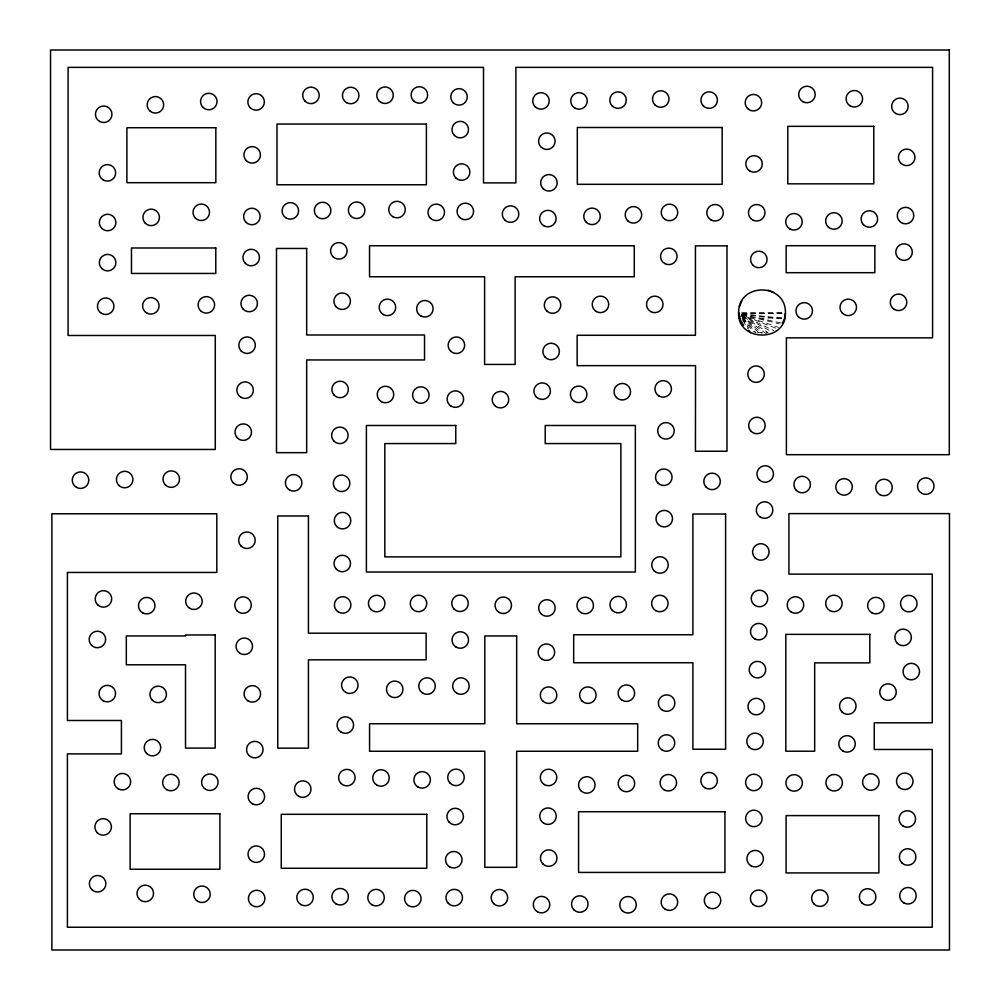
<?xml version="1.0" encoding="UTF-8"?>
<svg xmlns="http://www.w3.org/2000/svg" width="1000" height="1000" viewBox="0 0 1000 1000"><rect width="100%" height="100%" fill="white"/><g stroke="black" fill="none" stroke-linecap="round" stroke-linejoin="round"><path stroke-width="0.75" stroke-dasharray="5 3.75" d="M757.475 332.762L768.075 332.6L741.4 315.338M742.013 313.913L785.413 313.337M741.963 313.663L783.863 313.225M741.725 312.55L783.863 312.55M759.212 318.075L783.175 318.075M741.9 314L784.625 318.4M741.963 314.3L781.575 318.8M741.85 314.35L782.288 323.25M741.9 314.688L779.287 323.825M741.8 314.713L778.562 327.4M775.725 328.113L741.737 315.038L773.713 330.588M741.587 315.4L771.038 331.312M741.338 315.712L766.85 334.125M741.175 315.65L762.013 333.288M742.212 317.062L759.812 333.688M742.875 318.137L755.95 332.6L753.138 331.6L742.7 318.625M742.125 318.525L748.675 328.175M742.712 320.225L748.025 329"/><path stroke-width="1.5" d="M738.612 312.55C738.438 281.913 786.612 282.7 785.413 313.337C785.95 342.8 737.062 341.95 738.612 312.55L739.675 316.425M785.413 313.212L784.625 318.4L782.288 323.25M739.4 306.55L741.737 300.95M768.075 290.15L773.713 292.462M743.6 325.325L739.4 318.4L738.85 313.688M748.787 330.25L750.312 332.762M738.913 313.95L740.325 319.25M741.038 321.9L741.737 324.55M949.287 50L50.538 50L50.538 449.462L215.275 449.462L215.275 335.475L68.075 335.475L68.075 67.362L483.512 67.362L483.512 182.875L515.887 182.875L515.887 67.362L932.588 67.362L932.588 337.837L786.4 337.837L786.4 454.688L949.287 454.688L949.287 50M426.4 124.062L277 124.062L277 184.775L426.4 184.775L426.4 124.062M873.787 126.337L787.788 126.337L787.788 183.837L873.787 183.837L873.787 126.337M722.163 127.487L577.325 127.487L577.325 184.312L722.163 184.312L722.163 127.487M215.837 127.725L126.9 127.725L126.9 182.688L215.837 182.688L215.837 127.725M634.275 245.738L369.538 245.738L369.538 276.762L484.6 276.762L484.6 364.438L515.125 364.438L515.125 276.762L634.275 276.762L634.275 245.738M726.963 245.85L695.438 245.85L695.438 335.275L577.163 335.275L577.163 365.637L695.537 365.637L695.438 451.238L726.963 451.238L726.963 245.85M874.837 245.712L786.15 245.712L786.15 272.688L874.837 272.688L874.837 245.712M215.787 247.987L131.475 247.987L131.475 273.45L215.787 273.45L215.787 247.987M306.675 248.463L276.488 248.463L276.488 452.663L306.675 452.663L306.675 359.95L424.538 359.95L424.538 334.988L306.675 334.988L306.675 248.463M455.775 425.487L366.4 425.487L366.4 572.025L635.35 572.025L635.35 425.487L545.225 425.487L545.225 443.575L620.875 443.575L620.875 556.888L384.812 556.888L384.812 443.575L455.775 443.575L455.775 425.487M949.463 513.612L788.938 513.612L788.938 574.138L932.262 574.138L932.262 722.812L874.262 722.812L874.262 749.463L932.262 749.463L932.262 927.237L67.412 927.237L67.412 753.888L121.425 753.888L121.425 720.5L67.412 720.5L67.412 572.45L216.8 572.45L216.8 513.775L51.887 513.775L51.887 950L949.463 950L949.463 513.612M725.6 514.012L692.887 514.012L692.887 634.75L573.675 634.75L573.675 662.738L692.887 662.738L692.887 749.237L725.6 749.237L725.6 514.012M308.425 515.975L277.738 515.975L277.738 748.162L308.425 748.162L308.425 659.825L426.125 659.825L426.125 633.188L308.425 633.188L308.425 515.975M869.8 634.362L785.825 634.362L785.825 751.213L814.663 751.213L814.663 662.862L869.8 662.862L869.8 634.362M215.188 634.963L185.512 634.963L185.512 635.95L126.325 635.95L126.325 664.788L185.512 664.788L185.512 748.1L215.188 748.1L215.188 634.963M516.663 635.962L484.8 635.962L484.8 723.763L369.575 723.763L369.575 751.25L484.8 751.25L484.8 867.312L516.663 867.312L516.663 751.25L637.675 751.25L637.675 723.763L516.663 723.763L516.663 635.962M724.938 811.725L578.575 811.725L578.575 872.425L724.938 872.425L724.938 811.725M219.887 813.763L130.125 813.763L130.125 869.25L219.887 869.25L219.887 813.763M426.775 814.312L281.25 814.312L281.25 868.263L426.775 868.263L426.775 814.312M878.863 815.6L786.1 815.6L786.1 872.925L878.863 872.925L878.863 815.6M802.812 101.625A8.25 8.25 0 0 0 815.2 94.475A8.25 8.25 0 0 0 802.812 87.325A8.25 8.25 0 0 0 802.812 101.625M850.212 105.913A8.25 8.25 0 0 0 862.588 98.763A8.25 8.25 0 0 0 850.212 91.613A8.25 8.25 0 0 0 850.212 105.913M895.775 113.525A8.25 8.25 0 0 0 908.162 106.375A8.25 8.25 0 0 0 895.775 99.225A8.25 8.25 0 0 0 895.775 113.525M900.863 163.2A8.25 8.25 0 0 0 914.675 159.5A8.25 8.25 0 0 0 904.562 149.388A8.25 8.25 0 0 0 900.863 163.2M789.837 228.912A8.25 8.25 0 0 0 802.212 221.762A8.25 8.25 0 0 0 789.837 214.613A8.25 8.25 0 0 0 789.837 228.912M828.075 226.8A8.25 8.25 0 0 0 841.888 223.1A8.25 8.25 0 0 0 831.775 212.987A8.25 8.25 0 0 0 828.075 226.8M863.525 224.812A8.25 8.25 0 0 0 877.337 221.112A8.25 8.25 0 0 0 867.225 211A8.25 8.25 0 0 0 863.525 224.812M899.7 221.412A8.25 8.25 0 0 0 913.5 217.712A8.25 8.25 0 0 0 903.4 207.6A8.25 8.25 0 0 0 899.7 221.412M899.912 259.237A8.25 8.25 0 0 0 912.3 252.087A8.25 8.25 0 0 0 899.912 244.938A8.25 8.25 0 0 0 899.912 259.237M894.412 309.475A8.25 8.25 0 0 0 906.787 302.325A8.25 8.25 0 0 0 894.412 295.175A8.25 8.25 0 0 0 894.412 309.475M842.425 313.2A8.25 8.25 0 0 0 856.225 309.5A8.25 8.25 0 0 0 846.125 299.387A8.25 8.25 0 0 0 842.425 313.2M798.375 316.725A8.25 8.25 0 0 0 812.188 313.025A8.25 8.25 0 0 0 802.075 302.913A8.25 8.25 0 0 0 798.375 316.725M752.975 265.287A8.25 8.25 0 0 0 766.787 261.588A8.25 8.25 0 0 0 756.675 251.488A8.25 8.25 0 0 0 752.975 265.287M750.238 380A8.25 8.25 0 0 0 764.05 376.3A8.25 8.25 0 0 0 753.938 366.188A8.25 8.25 0 0 0 750.238 380M751.1 431.325A8.25 8.25 0 0 0 764.9 427.625A8.25 8.25 0 0 0 754.8 417.512A8.25 8.25 0 0 0 751.1 431.325M241.088 546.1A8.25 8.25 0 0 0 254.9 542.4A8.25 8.25 0 0 0 244.788 532.288A8.25 8.25 0 0 0 241.088 546.1M248.2 701.025A8.25 8.25 0 0 0 260.575 693.875A8.25 8.25 0 0 0 248.2 686.725A8.25 8.25 0 0 0 248.2 701.025M240.15 653.425A8.25 8.25 0 0 0 252.537 646.287A8.25 8.25 0 0 0 240.15 639.138A8.25 8.25 0 0 0 240.15 653.425M237.2 610.925A8.25 8.25 0 0 0 251.012 607.225A8.25 8.25 0 0 0 240.9 597.112A8.25 8.25 0 0 0 237.2 610.925M189.812 608.375A8.25 8.25 0 0 0 202.188 601.225A8.25 8.25 0 0 0 189.812 594.075A8.25 8.25 0 0 0 189.812 608.375M142.613 612.812A8.25 8.25 0 0 0 154.987 605.662A8.25 8.25 0 0 0 142.613 598.525A8.25 8.25 0 0 0 142.613 612.812M97.613 604.75A8.25 8.25 0 0 0 111.412 601.05A8.25 8.25 0 0 0 101.312 590.938A8.25 8.25 0 0 0 97.613 604.75M91.562 645.3A8.25 8.25 0 0 0 105.375 641.6A8.25 8.25 0 0 0 95.262 631.5A8.25 8.25 0 0 0 91.562 645.3M103.175 700.738A8.25 8.25 0 0 0 115.562 693.587A8.25 8.25 0 0 0 103.175 686.438A8.25 8.25 0 0 0 103.175 700.738M152.35 700.238A8.25 8.25 0 0 0 166.163 696.538A8.25 8.25 0 0 0 156.05 686.425A8.25 8.25 0 0 0 152.35 700.238M197.838 901.4A8.25 8.25 0 0 0 210.225 894.262A8.25 8.25 0 0 0 197.838 887.113A8.25 8.25 0 0 0 197.838 901.4M141.137 900.588A8.25 8.25 0 0 0 153.525 893.438A8.25 8.25 0 0 0 141.137 886.287A8.25 8.25 0 0 0 141.137 900.588M91.775 889.587A8.25 8.25 0 0 0 105.588 885.888A8.25 8.25 0 0 0 95.475 875.775A8.25 8.25 0 0 0 91.775 889.587M97.312 832.75A8.25 8.25 0 0 0 111.125 829.05A8.25 8.25 0 0 0 101.013 818.938A8.25 8.25 0 0 0 97.312 832.75M118.275 788.838A8.25 8.25 0 0 0 130.662 781.688A8.25 8.25 0 0 0 118.275 774.538A8.25 8.25 0 0 0 118.275 788.838M146.625 753.462A8.25 8.25 0 0 0 160.438 749.762A8.25 8.25 0 0 0 150.325 739.65A8.25 8.25 0 0 0 146.625 753.462M166.75 789.663A8.25 8.25 0 0 0 179.137 782.525A8.25 8.25 0 0 0 166.75 775.375A8.25 8.25 0 0 0 166.75 789.663M205.712 789.388A8.25 8.25 0 0 0 218.1 782.237A8.25 8.25 0 0 0 205.712 775.088A8.25 8.25 0 0 0 205.712 789.388M248.975 755.45A8.25 8.25 0 0 0 262.775 751.75A8.25 8.25 0 0 0 252.675 741.637A8.25 8.25 0 0 0 248.975 755.45M298.612 796.25A8.25 8.25 0 0 0 311 789.112A8.25 8.25 0 0 0 298.612 781.963A8.25 8.25 0 0 0 298.612 796.25M252.225 803.688A8.25 8.25 0 0 0 264.613 796.55A8.25 8.25 0 0 0 252.225 789.4A8.25 8.25 0 0 0 252.225 803.688M250.425 860.013A8.25 8.25 0 0 0 264.237 856.312A8.25 8.25 0 0 0 254.125 846.213A8.25 8.25 0 0 0 250.425 860.013M250.812 904.362A8.25 8.25 0 0 0 264.625 900.662A8.25 8.25 0 0 0 254.513 890.55A8.25 8.25 0 0 0 250.812 904.362M300.925 904.613A8.25 8.25 0 0 0 313.3 897.463A8.25 8.25 0 0 0 300.925 890.312A8.25 8.25 0 0 0 300.925 904.613M336.012 903.875A8.25 8.25 0 0 0 348.4 896.725A8.25 8.25 0 0 0 336.012 889.575A8.25 8.25 0 0 0 336.012 903.875M371.925 904.775A8.25 8.25 0 0 0 384.312 897.625A8.25 8.25 0 0 0 371.925 890.487A8.25 8.25 0 0 0 371.925 904.775M406.962 904.438A8.25 8.25 0 0 0 420.775 900.738A8.25 8.25 0 0 0 410.662 890.638A8.25 8.25 0 0 0 406.962 904.438M493.587 903.55A8.25 8.25 0 0 0 507.388 899.85A8.25 8.25 0 0 0 497.287 889.75A8.25 8.25 0 0 0 493.587 903.55M448.387 903.438A8.25 8.25 0 0 0 462.2 899.737A8.25 8.25 0 0 0 452.088 889.625A8.25 8.25 0 0 0 448.387 903.438M449.637 866.875A8.25 8.25 0 0 0 462.025 859.725A8.25 8.25 0 0 0 449.637 852.575A8.25 8.25 0 0 0 449.637 866.875M449.325 822.375A8.25 8.25 0 0 0 463.137 818.675A8.25 8.25 0 0 0 453.025 808.562A8.25 8.25 0 0 0 449.325 822.375M450.15 783.225A8.25 8.25 0 0 0 463.963 779.525A8.25 8.25 0 0 0 453.85 769.412A8.25 8.25 0 0 0 450.15 783.225M418 787.025A8.25 8.25 0 0 0 430.387 779.875A8.25 8.25 0 0 0 418 772.725A8.25 8.25 0 0 0 418 787.025M376.85 785.1A8.25 8.25 0 0 0 389.237 777.962A8.25 8.25 0 0 0 376.85 770.812A8.25 8.25 0 0 0 376.85 785.1M341.012 783.438A8.25 8.25 0 0 0 354.825 779.737A8.25 8.25 0 0 0 344.712 769.638A8.25 8.25 0 0 0 341.012 783.438M341.213 732.225A8.25 8.25 0 0 0 353.6 725.075A8.25 8.25 0 0 0 341.213 717.925A8.25 8.25 0 0 0 341.213 732.225M345.7 692.362A8.25 8.25 0 0 0 358.075 685.212A8.25 8.25 0 0 0 345.7 678.062A8.25 8.25 0 0 0 345.7 692.362M390.588 696.475A8.25 8.25 0 0 0 402.975 689.325A8.25 8.25 0 0 0 390.588 682.175A8.25 8.25 0 0 0 390.588 696.475M422.9 693.225A8.25 8.25 0 0 0 435.288 686.075A8.25 8.25 0 0 0 422.9 678.925A8.25 8.25 0 0 0 422.9 693.225M456.788 693.2A8.25 8.25 0 0 0 469.175 686.062A8.25 8.25 0 0 0 456.788 678.913A8.25 8.25 0 0 0 456.788 693.2M456.15 647.15A8.25 8.25 0 0 0 468.537 640A8.25 8.25 0 0 0 456.15 632.85A8.25 8.25 0 0 0 456.15 647.15M499.15 612.425A8.25 8.25 0 0 0 511.525 605.288A8.25 8.25 0 0 0 499.15 598.138A8.25 8.25 0 0 0 499.15 612.425M454.162 609.138A8.25 8.25 0 0 0 467.975 605.438A8.25 8.25 0 0 0 457.863 595.325A8.25 8.25 0 0 0 454.162 609.138M412.663 609.275A8.25 8.25 0 0 0 426.475 605.575A8.25 8.25 0 0 0 416.362 595.475A8.25 8.25 0 0 0 412.663 609.275M370.85 609.375A8.25 8.25 0 0 0 384.663 605.675A8.25 8.25 0 0 0 374.55 595.562A8.25 8.25 0 0 0 370.85 609.375M338.512 612.1A8.25 8.25 0 0 0 350.9 604.95A8.25 8.25 0 0 0 338.512 597.812A8.25 8.25 0 0 0 338.512 612.1M336.45 569.325A8.25 8.25 0 0 0 350.25 565.625A8.25 8.25 0 0 0 340.15 555.525A8.25 8.25 0 0 0 336.45 569.325M336.688 526.475A8.25 8.25 0 0 0 350.5 522.775A8.25 8.25 0 0 0 340.387 512.663A8.25 8.25 0 0 0 336.688 526.475M289.513 489.963A8.25 8.25 0 0 0 301.887 482.812A8.25 8.25 0 0 0 289.513 475.662A8.25 8.25 0 0 0 289.513 489.963M335.75 489.15A8.25 8.25 0 0 0 349.562 485.45A8.25 8.25 0 0 0 339.45 475.337A8.25 8.25 0 0 0 335.75 489.15M334.025 441.2A8.25 8.25 0 0 0 347.837 437.5A8.25 8.25 0 0 0 337.725 427.4A8.25 8.25 0 0 0 334.025 441.2M334.263 395.288A8.25 8.25 0 0 0 348.075 391.587A8.25 8.25 0 0 0 337.962 381.488A8.25 8.25 0 0 0 334.263 395.288M381.35 401.65A8.25 8.25 0 0 0 393.738 394.513A8.25 8.25 0 0 0 381.35 387.362A8.25 8.25 0 0 0 381.35 401.65M416.7 402.2A8.25 8.25 0 0 0 429.075 395.05A8.25 8.25 0 0 0 416.7 387.912A8.25 8.25 0 0 0 416.7 402.2M333 256.7A8.25 8.25 0 0 0 346.812 253A8.25 8.25 0 0 0 336.7 242.887A8.25 8.25 0 0 0 333 256.7M336.337 307.062A8.25 8.25 0 0 0 350.15 303.363A8.25 8.25 0 0 0 340.037 293.25A8.25 8.25 0 0 0 336.337 307.062M383.325 314.538A8.25 8.25 0 0 0 395.712 307.387A8.25 8.25 0 0 0 383.325 300.238A8.25 8.25 0 0 0 383.325 314.538M420.75 315.9A8.25 8.25 0 0 0 433.125 308.762A8.25 8.25 0 0 0 420.75 301.613A8.25 8.25 0 0 0 420.75 315.9M450.562 351.087A8.25 8.25 0 0 0 464.375 347.388A8.25 8.25 0 0 0 454.263 337.275A8.25 8.25 0 0 0 450.562 351.087M451.238 406.262A8.25 8.25 0 0 0 463.612 399.113A8.25 8.25 0 0 0 451.238 391.962A8.25 8.25 0 0 0 451.238 406.262M494.637 405.487A8.25 8.25 0 0 0 508.45 401.788A8.25 8.25 0 0 0 498.35 391.675A8.25 8.25 0 0 0 494.637 405.487M286.212 218.012A8.25 8.25 0 0 0 298.6 210.863A8.25 8.25 0 0 0 286.212 203.713A8.25 8.25 0 0 0 286.212 218.012M316.762 216.325A8.25 8.25 0 0 0 330.575 212.625A8.25 8.25 0 0 0 320.462 202.525A8.25 8.25 0 0 0 316.762 216.325M350.812 216.088A8.25 8.25 0 0 0 364.625 212.387A8.25 8.25 0 0 0 354.513 202.275A8.25 8.25 0 0 0 350.812 216.088M392.887 216.713A8.25 8.25 0 0 0 405.275 209.562A8.25 8.25 0 0 0 392.887 202.413A8.25 8.25 0 0 0 392.887 216.713M430.425 218.2A8.25 8.25 0 0 0 444.225 214.5A8.25 8.25 0 0 0 434.125 204.387A8.25 8.25 0 0 0 430.425 218.2M305.113 101.213A8.25 8.25 0 0 0 318.925 97.513A8.25 8.25 0 0 0 308.812 87.4A8.25 8.25 0 0 0 305.113 101.213M346.55 102.638A8.25 8.25 0 0 0 358.925 95.487A8.25 8.25 0 0 0 346.55 88.35A8.25 8.25 0 0 0 346.55 102.638M380.887 102.375A8.25 8.25 0 0 0 393.275 95.225A8.25 8.25 0 0 0 380.887 88.075A8.25 8.25 0 0 0 380.887 102.375M413.537 100.787A8.25 8.25 0 0 0 427.35 97.088A8.25 8.25 0 0 0 417.238 86.988A8.25 8.25 0 0 0 413.537 100.787M453.175 102.713A8.25 8.25 0 0 0 466.987 99.012A8.25 8.25 0 0 0 456.875 88.912A8.25 8.25 0 0 0 453.175 102.713M454.4 135.438A8.25 8.25 0 0 0 468.212 131.738A8.25 8.25 0 0 0 458.1 121.625A8.25 8.25 0 0 0 454.4 135.438M455.788 177.9A8.25 8.25 0 0 0 469.6 174.2A8.25 8.25 0 0 0 459.487 164.088A8.25 8.25 0 0 0 455.788 177.9M459.487 217.262A8.25 8.25 0 0 0 473.3 213.562A8.25 8.25 0 0 0 463.188 203.45A8.25 8.25 0 0 0 459.487 217.262M504.712 219.938A8.25 8.25 0 0 0 518.525 216.238A8.25 8.25 0 0 0 508.413 206.125A8.25 8.25 0 0 0 504.712 219.938M627.612 220.675A8.25 8.25 0 0 0 641.425 216.975A8.25 8.25 0 0 0 631.312 206.863A8.25 8.25 0 0 0 627.612 220.675M586.188 222.188A8.25 8.25 0 0 0 600 218.487A8.25 8.25 0 0 0 589.888 208.375A8.25 8.25 0 0 0 586.188 222.188M543.75 225.7A8.25 8.25 0 0 0 556.125 218.562A8.25 8.25 0 0 0 543.75 211.412A8.25 8.25 0 0 0 543.75 225.7M543.1 188.637A8.25 8.25 0 0 0 556.912 184.938A8.25 8.25 0 0 0 546.8 174.825A8.25 8.25 0 0 0 543.1 188.637M542.712 148.363A8.25 8.25 0 0 0 555.1 141.213A8.25 8.25 0 0 0 542.712 134.062A8.25 8.25 0 0 0 542.712 148.363M535.163 106.762A8.25 8.25 0 0 0 548.962 103.062A8.25 8.25 0 0 0 538.862 92.95A8.25 8.25 0 0 0 535.163 106.762M574.862 108.062A8.25 8.25 0 0 0 587.25 100.913A8.25 8.25 0 0 0 574.862 93.763A8.25 8.25 0 0 0 574.862 108.062M612.225 105.962A8.25 8.25 0 0 0 626.025 102.263A8.25 8.25 0 0 0 615.925 92.15A8.25 8.25 0 0 0 612.225 105.962M654.912 104.85A8.25 8.25 0 0 0 668.725 101.15A8.25 8.25 0 0 0 658.612 91.05A8.25 8.25 0 0 0 654.912 104.85M703.337 105.938A8.25 8.25 0 0 0 717.15 102.238A8.25 8.25 0 0 0 707.038 92.125A8.25 8.25 0 0 0 703.337 105.938M747.588 108.513A8.25 8.25 0 0 0 761.4 104.812A8.25 8.25 0 0 0 751.287 94.7A8.25 8.25 0 0 0 747.588 108.513M749.912 171.062A8.25 8.25 0 0 0 762.288 163.912A8.25 8.25 0 0 0 749.912 156.775A8.25 8.25 0 0 0 749.912 171.062M752.575 219.887A8.25 8.25 0 0 0 764.963 212.738A8.25 8.25 0 0 0 752.575 205.6A8.25 8.25 0 0 0 752.575 219.887M710.925 219.887A8.25 8.25 0 0 0 723.312 212.738A8.25 8.25 0 0 0 710.925 205.6A8.25 8.25 0 0 0 710.925 219.887M665.35 219.587A8.25 8.25 0 0 0 677.738 212.438A8.25 8.25 0 0 0 665.35 205.287A8.25 8.25 0 0 0 665.35 219.587M664.675 263.525A8.25 8.25 0 0 0 677.05 256.375A8.25 8.25 0 0 0 664.675 249.225A8.25 8.25 0 0 0 664.675 263.525M650.638 311.537A8.25 8.25 0 0 0 663.025 304.387A8.25 8.25 0 0 0 650.638 297.25A8.25 8.25 0 0 0 650.638 311.537M596.35 311.537A8.25 8.25 0 0 0 608.725 304.387A8.25 8.25 0 0 0 596.35 297.25A8.25 8.25 0 0 0 596.35 311.537M546.712 310.9A8.25 8.25 0 0 0 560.513 307.2A8.25 8.25 0 0 0 550.413 297.087A8.25 8.25 0 0 0 546.712 310.9M545.288 357.312A8.25 8.25 0 0 0 559.1 353.612A8.25 8.25 0 0 0 548.987 343.512A8.25 8.25 0 0 0 545.288 357.312M536.325 396.975A8.25 8.25 0 0 0 550.138 393.275A8.25 8.25 0 0 0 540.025 383.175A8.25 8.25 0 0 0 536.325 396.975M574.538 401.475A8.25 8.25 0 0 0 586.912 394.325A8.25 8.25 0 0 0 574.538 387.175A8.25 8.25 0 0 0 574.538 401.475M616.462 397.55A8.25 8.25 0 0 0 630.275 393.85A8.25 8.25 0 0 0 620.163 383.738A8.25 8.25 0 0 0 616.462 397.55M659.062 396.037A8.25 8.25 0 0 0 671.438 388.888A8.25 8.25 0 0 0 659.062 381.737A8.25 8.25 0 0 0 659.062 396.037M660.113 436.662A8.25 8.25 0 0 0 673.925 432.962A8.25 8.25 0 0 0 663.812 422.863A8.25 8.25 0 0 0 660.113 436.662M706.225 487.238A8.25 8.25 0 0 0 720.037 483.537A8.25 8.25 0 0 0 709.925 473.438A8.25 8.25 0 0 0 706.225 487.238M657.962 483.075A8.25 8.25 0 0 0 671.775 479.375A8.25 8.25 0 0 0 661.663 469.263A8.25 8.25 0 0 0 657.962 483.075M658.413 524.487A8.25 8.25 0 0 0 672.225 520.788A8.25 8.25 0 0 0 662.113 510.688A8.25 8.25 0 0 0 658.413 524.487M246.337 160.7A8.25 8.25 0 0 0 260.15 157A8.25 8.25 0 0 0 250.037 146.888A8.25 8.25 0 0 0 246.337 160.7M250.275 107.775A8.25 8.25 0 0 0 264.088 104.075A8.25 8.25 0 0 0 253.975 93.975A8.25 8.25 0 0 0 250.275 107.775M202.963 107.362A8.25 8.25 0 0 0 216.775 103.663A8.25 8.25 0 0 0 206.663 93.55A8.25 8.25 0 0 0 202.963 107.362M149.588 110.662A8.25 8.25 0 0 0 163.388 106.962A8.25 8.25 0 0 0 153.287 96.85A8.25 8.25 0 0 0 149.588 110.662M99.575 121.425A8.25 8.25 0 0 0 111.95 114.275A8.25 8.25 0 0 0 99.575 107.137A8.25 8.25 0 0 0 99.575 121.425M103.3 179.988A8.25 8.25 0 0 0 115.675 172.85A8.25 8.25 0 0 0 103.3 165.7A8.25 8.25 0 0 0 103.3 179.988M245.362 263.375A8.25 8.25 0 0 0 259.175 259.675A8.25 8.25 0 0 0 249.062 249.562A8.25 8.25 0 0 0 245.362 263.375M246.05 222.325A8.25 8.25 0 0 0 259.862 218.625A8.25 8.25 0 0 0 249.75 208.512A8.25 8.25 0 0 0 246.05 222.325M195.438 218.137A8.25 8.25 0 0 0 209.237 214.438A8.25 8.25 0 0 0 199.137 204.325A8.25 8.25 0 0 0 195.438 218.137M145.338 223.225A8.25 8.25 0 0 0 159.15 219.525A8.25 8.25 0 0 0 149.037 209.412A8.25 8.25 0 0 0 145.338 223.225M101.762 228.337A8.25 8.25 0 0 0 115.575 224.638A8.25 8.25 0 0 0 105.463 214.537A8.25 8.25 0 0 0 101.762 228.337M101.762 268.475A8.25 8.25 0 0 0 115.575 264.775A8.25 8.25 0 0 0 105.463 254.662A8.25 8.25 0 0 0 101.762 268.475M101.562 313.387A8.25 8.25 0 0 0 113.95 306.25A8.25 8.25 0 0 0 101.562 299.1A8.25 8.25 0 0 0 101.562 313.387M146.7 313A8.25 8.25 0 0 0 159.075 305.85A8.25 8.25 0 0 0 146.7 298.7A8.25 8.25 0 0 0 146.7 313M200.512 310.712A8.25 8.25 0 0 0 214.325 307.013A8.25 8.25 0 0 0 204.213 296.9A8.25 8.25 0 0 0 200.512 310.712M243.35 309.337A8.25 8.25 0 0 0 257.162 305.637A8.25 8.25 0 0 0 247.05 295.538A8.25 8.25 0 0 0 243.35 309.337M241.238 351.025A8.25 8.25 0 0 0 255.05 347.325A8.25 8.25 0 0 0 244.938 337.225A8.25 8.25 0 0 0 241.238 351.025M240.975 397.312A8.25 8.25 0 0 0 253.363 390.175A8.25 8.25 0 0 0 240.975 383.025A8.25 8.25 0 0 0 240.975 397.312M237.438 437.987A8.25 8.25 0 0 0 251.238 434.288A8.25 8.25 0 0 0 241.137 424.175A8.25 8.25 0 0 0 237.438 437.987M233.25 482.825A8.25 8.25 0 0 0 247.062 479.125A8.25 8.25 0 0 0 236.95 469.012A8.25 8.25 0 0 0 233.25 482.825M165.413 484.95A8.25 8.25 0 0 0 179.225 481.25A8.25 8.25 0 0 0 169.112 471.138A8.25 8.25 0 0 0 165.413 484.95M118.837 485.375A8.25 8.25 0 0 0 132.65 481.675A8.25 8.25 0 0 0 122.537 471.562A8.25 8.25 0 0 0 118.837 485.375M76.4 487.325A8.25 8.25 0 0 0 88.787 480.175A8.25 8.25 0 0 0 76.4 473.025A8.25 8.25 0 0 0 76.4 487.325M921.65 493.288A8.25 8.25 0 0 0 934.025 486.138A8.25 8.25 0 0 0 921.65 479A8.25 8.25 0 0 0 921.65 493.288M879.862 494.637A8.25 8.25 0 0 0 892.25 487.488A8.25 8.25 0 0 0 879.862 480.337A8.25 8.25 0 0 0 879.862 494.637M838.2 492.75A8.25 8.25 0 0 0 852.013 489.05A8.25 8.25 0 0 0 841.9 478.938A8.25 8.25 0 0 0 838.2 492.75M796.338 490.387A8.25 8.25 0 0 0 810.15 486.688A8.25 8.25 0 0 0 800.037 476.587A8.25 8.25 0 0 0 796.338 490.387M759.362 479.837A8.25 8.25 0 0 0 773.175 476.138A8.25 8.25 0 0 0 763.062 466.025A8.25 8.25 0 0 0 759.362 479.837M760.438 517.212A8.25 8.25 0 0 0 772.825 510.062A8.25 8.25 0 0 0 760.438 502.912A8.25 8.25 0 0 0 760.438 517.212M755 557.788A8.25 8.25 0 0 0 768.812 554.087A8.25 8.25 0 0 0 758.7 543.975A8.25 8.25 0 0 0 755 557.788M907.15 678.713A8.25 8.25 0 0 0 919.538 671.562A8.25 8.25 0 0 0 907.15 664.425A8.25 8.25 0 0 0 907.15 678.713M897.288 643.238A8.25 8.25 0 0 0 911.087 639.538A8.25 8.25 0 0 0 900.987 629.425A8.25 8.25 0 0 0 897.288 643.238M902.962 609.438A8.25 8.25 0 0 0 916.775 605.737A8.25 8.25 0 0 0 906.663 595.625A8.25 8.25 0 0 0 902.962 609.438M871.762 612.737A8.25 8.25 0 0 0 884.15 605.588A8.25 8.25 0 0 0 871.762 598.438A8.25 8.25 0 0 0 871.762 612.737M829.788 610.588A8.25 8.25 0 0 0 842.163 603.438A8.25 8.25 0 0 0 829.788 596.287A8.25 8.25 0 0 0 829.788 610.588M791.338 612.15A8.25 8.25 0 0 0 803.725 605A8.25 8.25 0 0 0 791.338 597.85A8.25 8.25 0 0 0 791.338 612.15M753.65 604.312A8.25 8.25 0 0 0 767.463 600.612A8.25 8.25 0 0 0 757.35 590.513A8.25 8.25 0 0 0 753.65 604.312M754.638 638.8A8.25 8.25 0 0 0 767.013 631.65A8.25 8.25 0 0 0 754.638 624.5A8.25 8.25 0 0 0 754.638 638.8M751.625 675.475A8.25 8.25 0 0 0 765.438 671.775A8.25 8.25 0 0 0 755.325 661.663A8.25 8.25 0 0 0 751.625 675.475M750.375 712.4A8.25 8.25 0 0 0 764.175 708.7A8.25 8.25 0 0 0 754.075 698.587A8.25 8.25 0 0 0 750.375 712.4M749.212 747.212A8.25 8.25 0 0 0 763.012 743.512A8.25 8.25 0 0 0 752.913 733.4A8.25 8.25 0 0 0 749.212 747.212M654.15 570.825A8.25 8.25 0 0 0 667.962 567.125A8.25 8.25 0 0 0 657.85 557.013A8.25 8.25 0 0 0 654.15 570.825M655.725 610.625A8.25 8.25 0 0 0 668.1 603.475A8.25 8.25 0 0 0 655.725 596.337A8.25 8.25 0 0 0 655.725 610.625M612.375 610.45A8.25 8.25 0 0 0 626.188 606.75A8.25 8.25 0 0 0 616.075 596.65A8.25 8.25 0 0 0 612.375 610.45M581.087 612.638A8.25 8.25 0 0 0 593.475 605.487A8.25 8.25 0 0 0 581.087 598.337A8.25 8.25 0 0 0 581.087 612.638M541.087 613.8A8.25 8.25 0 0 0 554.9 610.1A8.25 8.25 0 0 0 544.788 599.987A8.25 8.25 0 0 0 541.087 613.8M542.275 659.325A8.25 8.25 0 0 0 554.663 652.175A8.25 8.25 0 0 0 542.275 645.037A8.25 8.25 0 0 0 542.275 659.325M542.737 700.987A8.25 8.25 0 0 0 556.55 697.288A8.25 8.25 0 0 0 546.438 687.188A8.25 8.25 0 0 0 542.737 700.987M582.025 700.987A8.25 8.25 0 0 0 595.837 697.288A8.25 8.25 0 0 0 585.725 687.188A8.25 8.25 0 0 0 582.025 700.987M622.25 700.325A8.25 8.25 0 0 0 634.637 693.175A8.25 8.25 0 0 0 622.25 686.025A8.25 8.25 0 0 0 622.25 700.325M662.5 710.25A8.25 8.25 0 0 0 674.875 703.1A8.25 8.25 0 0 0 662.5 695.95A8.25 8.25 0 0 0 662.5 710.25M662.362 750.163A8.25 8.25 0 0 0 674.737 743.012A8.25 8.25 0 0 0 662.362 735.863A8.25 8.25 0 0 0 662.362 750.163M704.963 787.812A8.25 8.25 0 0 0 717.35 780.675A8.25 8.25 0 0 0 704.963 773.525A8.25 8.25 0 0 0 704.963 787.812M664.212 789.862A8.25 8.25 0 0 0 676.587 782.725A8.25 8.25 0 0 0 664.212 775.575A8.25 8.25 0 0 0 664.212 789.862M620.6 789.312A8.25 8.25 0 0 0 634.412 785.612A8.25 8.25 0 0 0 624.3 775.512A8.25 8.25 0 0 0 620.6 789.312M580.988 790.8A8.25 8.25 0 0 0 594.8 787.1A8.25 8.25 0 0 0 584.688 776.988A8.25 8.25 0 0 0 580.988 790.8M544.438 784.613A8.25 8.25 0 0 0 556.812 777.463A8.25 8.25 0 0 0 544.438 770.312A8.25 8.25 0 0 0 544.438 784.613M543.875 823.325A8.25 8.25 0 0 0 556.25 816.175A8.25 8.25 0 0 0 543.875 809.038A8.25 8.25 0 0 0 543.875 823.325M542.875 863.925A8.25 8.25 0 0 0 556.688 860.225A8.25 8.25 0 0 0 546.575 850.113A8.25 8.25 0 0 0 542.875 863.925M537.413 911.775A8.25 8.25 0 0 0 549.788 904.625A8.25 8.25 0 0 0 537.413 897.475A8.25 8.25 0 0 0 537.413 911.775M573.962 909.875A8.25 8.25 0 0 0 587.775 906.175A8.25 8.25 0 0 0 577.663 896.075A8.25 8.25 0 0 0 573.962 909.875M622.188 910.625A8.25 8.25 0 0 0 635.988 906.925A8.25 8.25 0 0 0 625.887 896.812A8.25 8.25 0 0 0 622.188 910.625M665.288 909.3A8.25 8.25 0 0 0 677.675 902.15A8.25 8.25 0 0 0 665.288 895A8.25 8.25 0 0 0 665.288 909.3M708.388 907.588A8.25 8.25 0 0 0 720.775 900.45A8.25 8.25 0 0 0 708.388 893.3A8.25 8.25 0 0 0 708.388 907.588M751.025 865.812A8.25 8.25 0 0 0 763.4 858.662A8.25 8.25 0 0 0 751.025 851.513A8.25 8.25 0 0 0 751.025 865.812M749.75 825.55A8.25 8.25 0 0 0 762.138 818.4A8.25 8.25 0 0 0 749.75 811.263A8.25 8.25 0 0 0 749.75 825.55M747.987 788.275A8.25 8.25 0 0 0 761.8 784.575A8.25 8.25 0 0 0 751.688 774.475A8.25 8.25 0 0 0 747.987 788.275M788.288 788.763A8.25 8.25 0 0 0 802.1 785.062A8.25 8.25 0 0 0 791.988 774.95A8.25 8.25 0 0 0 788.288 788.763M883.875 699.225A8.25 8.25 0 0 0 896.263 692.075A8.25 8.25 0 0 0 883.875 684.925A8.25 8.25 0 0 0 883.875 699.225M841.963 711.9A8.25 8.25 0 0 0 855.775 708.2A8.25 8.25 0 0 0 845.662 698.088A8.25 8.25 0 0 0 841.963 711.9M842.925 751.038A8.25 8.25 0 0 0 855.3 743.888A8.25 8.25 0 0 0 842.925 736.737A8.25 8.25 0 0 0 842.925 751.038M828.312 788.562A8.25 8.25 0 0 0 842.125 784.862A8.25 8.25 0 0 0 832.013 774.75A8.25 8.25 0 0 0 828.312 788.562M866.712 789.175A8.25 8.25 0 0 0 879.1 782.025A8.25 8.25 0 0 0 866.712 774.875A8.25 8.25 0 0 0 866.712 789.175M898.938 787.138A8.25 8.25 0 0 0 912.738 783.438A8.25 8.25 0 0 0 902.638 773.325A8.25 8.25 0 0 0 898.938 787.138M903.188 826.112A8.25 8.25 0 0 0 915.562 818.975A8.25 8.25 0 0 0 903.188 811.825A8.25 8.25 0 0 0 903.188 826.112M901.812 862.812A8.25 8.25 0 0 0 915.625 859.112A8.25 8.25 0 0 0 905.512 849.013A8.25 8.25 0 0 0 901.812 862.812M903.825 902.887A8.25 8.25 0 0 0 916.213 895.75A8.25 8.25 0 0 0 903.825 888.6A8.25 8.25 0 0 0 903.825 902.887M861.8 902.8A8.25 8.25 0 0 0 875.612 899.1A8.25 8.25 0 0 0 865.5 888.988A8.25 8.25 0 0 0 861.8 902.8M814.05 903.988A8.25 8.25 0 0 0 827.85 900.288A8.25 8.25 0 0 0 817.75 890.175A8.25 8.25 0 0 0 814.05 903.988M752.8 904.125A8.25 8.25 0 0 0 766.6 900.425A8.25 8.25 0 0 0 756.5 890.325A8.25 8.25 0 0 0 752.8 904.125"/></g></svg>
